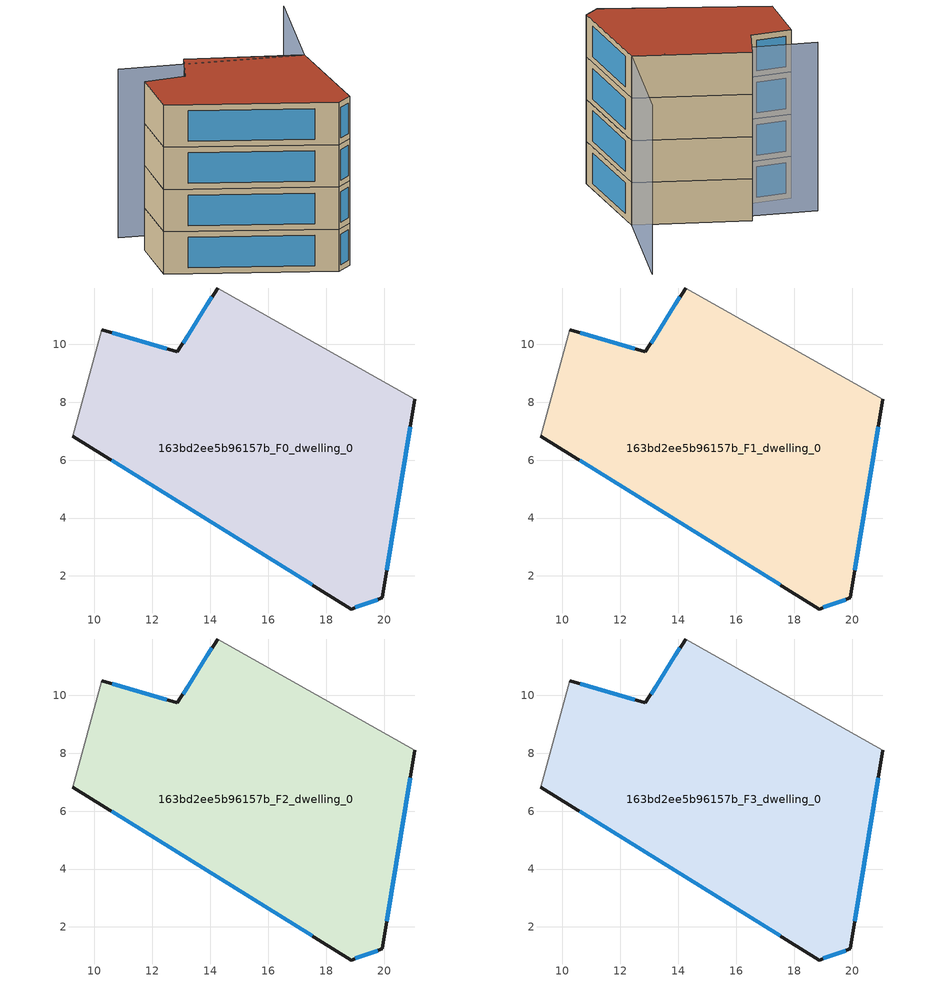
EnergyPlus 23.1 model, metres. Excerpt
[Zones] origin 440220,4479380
163bd2ee5b96157b_F0_dwelling_0
 floor ground (EU_floor_Construction): 21.05,8.1 19.93,1.24 18.86,0.86 9.26,6.83 10.24,10.51 12.86,9.73 14.25,11.94 z0
 wall outside (EU_wall_Construction): 9.26,6.83 18.86,0.86 19.93,1.24 21.05,8.1 / 14.25,11.94 12.86,9.73 10.24,10.51 z0:3
 wall adiabatic (EU_wall_Construction): 10.24,10.51 9.26,6.83 / 21.05,8.1 14.25,11.94 z0:3
 window (EU_Window_Construction): 20.08,2.19 20.9,7.15 / 19,0.91 19.78,1.19 / 10.59,6 17.52,1.69 / 12.5,9.84 10.61,10.4 / 14.06,11.64 13.06,10.04 z0.42:2.58
163bd2ee5b96157b_F1_dwelling_0
 floor to 163bd2ee5b96157b_F0_dwelling_0 (EU_floor_Construction): 21.05,8.1 19.93,1.24 18.86,0.86 9.25,6.83 10.24,10.51 12.86,9.73 14.25,11.94 z3
 wall outside (EU_wall_Construction): 9.26,6.83 18.86,0.86 19.93,1.24 21.05,8.1 / 14.25,11.94 12.86,9.73 10.24,10.51 z3:6
 wall adiabatic (EU_wall_Construction): 10.24,10.51 9.26,6.83 / 21.05,8.1 14.25,11.94 z3:6
 window (EU_Window_Construction): 20.08,2.19 20.9,7.15 / 19,0.91 19.78,1.19 / 10.59,6 17.52,1.69 / 12.5,9.84 10.61,10.4 / 14.06,11.64 13.06,10.04 z3.42:5.58
163bd2ee5b96157b_F2_dwelling_0
 floor to 163bd2ee5b96157b_F1_dwelling_0 (EU_floor_Construction): 21.05,8.1 19.93,1.24 18.86,0.86 9.25,6.83 10.24,10.51 12.86,9.73 14.25,11.94 z6
 wall outside (EU_wall_Construction): 9.26,6.83 18.86,0.86 19.93,1.24 21.05,8.1 / 14.25,11.94 12.86,9.73 10.24,10.51 z6:9
 wall adiabatic (EU_wall_Construction): 10.24,10.51 9.26,6.83 / 21.05,8.1 14.25,11.94 z6:9
 window (EU_Window_Construction): 20.08,2.19 20.9,7.15 / 19,0.91 19.78,1.19 / 10.59,6 17.52,1.69 / 12.5,9.84 10.61,10.4 / 14.06,11.64 13.06,10.04 z6.42:8.58
163bd2ee5b96157b_F3_dwelling_0
 floor to 163bd2ee5b96157b_F2_dwelling_0 (EU_floor_Construction): 21.05,8.1 19.93,1.24 18.86,0.86 9.25,6.83 10.24,10.51 12.86,9.73 14.25,11.94 z9
 wall outside (EU_wall_Construction): 9.26,6.83 18.86,0.86 19.93,1.24 21.05,8.1 / 14.25,11.94 12.86,9.73 10.24,10.51 z9:12
 wall adiabatic (EU_wall_Construction): 10.24,10.51 9.26,6.83 / 21.05,8.1 14.25,11.94 z9:12
 window (EU_Window_Construction): 20.08,2.19 20.9,7.15 / 19,0.91 19.78,1.19 / 10.59,6 17.52,1.69 / 12.5,9.84 10.61,10.4 / 14.06,11.64 13.06,10.04 z9.42:11.58
 roof outside (EU_roof_Construction): 19.93,1.24 21.05,8.1 14.25,11.94 12.86,9.73 10.24,10.51 9.26,6.83 18.86,0.86 z12
shading: 24.12,15.05 21.05,8.1 / 21.05,8.1 9.9,13.02 z0:12
[Building]
EU S2 Campaign: North Axis=0; Terrain=City; Solar Distribution=FullExterior
[Site:Location]
Madrid: Latitude=40.5; Longitude=-3.5; Time Zone=1; Elevation=609
[SizingPeriod:WeatherFileDays]
AnnualSizingPeriod: Begin Month=1; Begin Day of Month=1; End Month=12; End Day of Month=31; Day of Week for Start Day=Monday; Use Weather File Daylight Saving Period=No; Use Weather File Rain and Snow Indicators=No
[MATERIAL]
EU_InternalMass_Material: Roughness=MediumRough; Thickness=0.1; Conductivity=1; Density=1800; Specific Heat=900; Thermal Absorptance=0.9; Solar Absorptance=0.7; Visible Absorptance=0.7
[MATERIAL:NOMASS] Roughness=MediumRough; Thermal Absorptance=0.9; Solar Absorptance=0.7; Visible Absorptance=0.7
Name | Thermal Resistance
EU_wall_NoMass | 1.60022
EU_roof_NoMass | 1.57597
EU_floor_NoMass | 0.470652
[WINDOWMATERIAL:SIMPLEGLAZINGSYSTEM]
EU_Window_SimpleGlazing: UFactor=3.28802; Solar Heat Gain Coefficient=0.85; Visible Transmittance=0.85
[CONSTRUCTION]
EU_wall_Construction: EU_wall_NoMass
EU_roof_Construction: EU_roof_NoMass
EU_floor_Construction: EU_floor_NoMass
EU_InternalMass_Construction: EU_InternalMass_Material
EU_Window_Construction: EU_Window_SimpleGlazing
[ZONE] Type=1; Multiplier=1; Ceiling Height=autocalculate; Volume=224.933; Floor Area=autocalculate; Part of Total Floor Area=Yes
163bd2ee5b96157b_F0_dwelling_0; 163bd2ee5b96157b_F1_dwelling_0; 163bd2ee5b96157b_F2_dwelling_0; 163bd2ee5b96157b_F3_dwelling_0
[INTERNALMASS] Construction=EU_InternalMass_Construction; Surface Area=74.9776
Name | Zone or ZoneList
163bd2ee5b96157b_F0_dwelling_0_EU_InternalMass | 163bd2ee5b96157b_F0_dwelling_0
163bd2ee5b96157b_F1_dwelling_0_EU_InternalMass | 163bd2ee5b96157b_F1_dwelling_0
163bd2ee5b96157b_F2_dwelling_0_EU_InternalMass | 163bd2ee5b96157b_F2_dwelling_0
163bd2ee5b96157b_F3_dwelling_0_EU_InternalMass | 163bd2ee5b96157b_F3_dwelling_0
[OTHEREQUIPMENT] Fuel Type=Electricity; Design Level Calculation Method=Watts/Area; Power per Zone Floor Area=1; Fraction Latent=0; Fraction Radiant=0; Fraction Lost=0; Carbon Dioxide Generation Rate=0; EndUse Subcategory=EU_Step8_InternalGains
Name | Zone or ZoneList or Space or SpaceList | Schedule
EU_Step8_InternalGain_163bd2ee5b96157b_F0_dwelling_0_f000 | 163bd2ee5b96157b_F0_dwelling_0 | EU_Step8_GainSchedule_163bd2ee5b96157b_F0_dwelling_0_f000
EU_Step8_InternalGain_163bd2ee5b96157b_F1_dwelling_0_f000 | 163bd2ee5b96157b_F1_dwelling_0 | EU_Step8_GainSchedule_163bd2ee5b96157b_F1_dwelling_0_f000
EU_Step8_InternalGain_163bd2ee5b96157b_F2_dwelling_0_f000 | 163bd2ee5b96157b_F2_dwelling_0 | EU_Step8_GainSchedule_163bd2ee5b96157b_F2_dwelling_0_f000
EU_Step8_InternalGain_163bd2ee5b96157b_F3_dwelling_0_f000 | 163bd2ee5b96157b_F3_dwelling_0 | EU_Step8_GainSchedule_163bd2ee5b96157b_F3_dwelling_0_f000
[ZONEVENTILATION:DESIGNFLOWRATE] Schedule=EU_AlwaysOn; Design Flow Rate Calculation Method=AirChanges/Hour; Air Changes per Hour=0.480704; Ventilation Type=Natural; Fan Pressure Rise=0; Fan Total Efficiency=1; Constant Term Coefficient=1; Temperature Term Coefficient=0; Velocity Term Coefficient=0; Velocity Squared Term Coefficient=0; Minimum Indoor Temperature=-100; Maximum Indoor Temperature=100; Delta Temperature=-100; Minimum Outdoor Temperature=-100; Maximum Outdoor Temperature=100; Maximum Wind Speed=40
Name | Zone or ZoneList or Space or SpaceList
EU_ConstantAir_163bd2ee5b96157b_F0_dwelling_0 | 163bd2ee5b96157b_F0_dwelling_0
EU_ConstantAir_163bd2ee5b96157b_F1_dwelling_0 | 163bd2ee5b96157b_F1_dwelling_0
EU_ConstantAir_163bd2ee5b96157b_F2_dwelling_0 | 163bd2ee5b96157b_F2_dwelling_0
EU_ConstantAir_163bd2ee5b96157b_F3_dwelling_0 | 163bd2ee5b96157b_F3_dwelling_0
[HVACTEMPLATE:THERMOSTAT] Constant Heating Setpoint=20; Constant Cooling Setpoint=50
EU_HeatOnly_163bd2ee5b96157b_F0_dwelling_0; EU_HeatOnly_163bd2ee5b96157b_F1_dwelling_0; EU_HeatOnly_163bd2ee5b96157b_F2_dwelling_0; EU_HeatOnly_163bd2ee5b96157b_F3_dwelling_0
[HVACTEMPLATE:ZONE:IDEALLOADSAIRSYSTEM] System Availability Schedule=EU_AlwaysOn; Maximum Heating Supply Air Temperature=50; Minimum Cooling Supply Air Temperature=13; Maximum Heating Supply Air Humidity Ratio=0.0156; Minimum Cooling Supply Air Humidity Ratio=0.0077; Heating Limit=NoLimit; Cooling Limit=NoLimit; Heating Availability Schedule=EU_AlwaysOn; Cooling Availability Schedule=EU_CoolingOff; Dehumidification Control Type=ConstantSensibleHeatRatio; Cooling Sensible Heat Ratio=0.7; Dehumidification Setpoint=60; Humidification Control Type=None; Humidification Setpoint=30; Outdoor Air Method=None; Outdoor Air Flow Rate per Person=0.00944; Outdoor Air Flow Rate per Zone Floor Area=0; Outdoor Air Flow Rate per Zone=0; Demand Controlled Ventilation Type=None; Outdoor Air Economizer Type=NoEconomizer; Heat Recovery Type=None; Sensible Heat Recovery Effectiveness=0.7; Latent Heat Recovery Effectiveness=0.65
Name | Template Thermostat
163bd2ee5b96157b_F0_dwelling_0 | EU_HeatOnly_163bd2ee5b96157b_F0_dwelling_0
163bd2ee5b96157b_F1_dwelling_0 | EU_HeatOnly_163bd2ee5b96157b_F1_dwelling_0
163bd2ee5b96157b_F2_dwelling_0 | EU_HeatOnly_163bd2ee5b96157b_F2_dwelling_0
163bd2ee5b96157b_F3_dwelling_0 | EU_HeatOnly_163bd2ee5b96157b_F3_dwelling_0
[SIZING:ZONE] Zone Cooling Design Supply Air Temperature Input Method=SupplyAirTemperature; Zone Cooling Design Supply Air Temperature=13; Zone Heating Design Supply Air Temperature Input Method=SupplyAirTemperature; Zone Heating Design Supply Air Temperature=50; Zone Cooling Design Supply Air Humidity Ratio=0.008; Zone Heating Design Supply Air Humidity Ratio=0.008; Cooling Design Air Flow Method=DesignDay; Cooling Design Air Flow Rate=0; Cooling Minimum Air Flow per Zone Floor Area=0.000762; Cooling Minimum Air Flow=0; Cooling Minimum Air Flow Fraction=0.2; Heating Design Air Flow Method=DesignDay; Heating Design Air Flow Rate=0; Heating Maximum Air Flow per Zone Floor Area=0.002032; Heating Maximum Air Flow=0.141576; Heating Maximum Air Flow Fraction=0.3; Account for Dedicated Outdoor Air System=No; Dedicated Outdoor Air System Control Strategy=NeutralSupplyAir; Dedicated Outdoor Air Low Setpoint Temperature for Design=autosize; Dedicated Outdoor Air High Setpoint Temperature for Design=autosize; Zone Load Sizing Method=Sensible Load Only No Latent Load; Zone Latent Cooling Design Supply Air Humidity Ratio Input Method=HumidityRatioDifference; Zone Cooling Design Supply Air Humidity Ratio Difference=0.005; Zone Latent Heating Design Supply Air Humidity Ratio Input Method=HumidityRatioDifference; Zone Humidification Design Supply Air Humidity Ratio Difference=0.005
163bd2ee5b96157b_F0_dwelling_0; 163bd2ee5b96157b_F1_dwelling_0; 163bd2ee5b96157b_F2_dwelling_0; 163bd2ee5b96157b_F3_dwelling_0
[SCHEDULE:CONSTANT]
Name | Hourly Value
EU_AlwaysOn | 1
EU_CoolingOff | 0
[SCHEDULE:FILE] Column Number=1; Rows to Skip at Top=0; Number of Hours of Data=8760; Column Separator=Comma; Interpolate to Timestep=No; Minutes per Item=60; Adjust Schedule for Daylight Savings=Yes
Name | File
EU_Step8_GainSchedule_163bd2ee5b96157b_F0_dwelling_0_f000 | ../../schedules/163bd2ee5b96157b/163bd2ee5b96157b_F0_dwelling_0_f000_gain.csv
EU_Step8_GainSchedule_163bd2ee5b96157b_F1_dwelling_0_f000 | ../../schedules/163bd2ee5b96157b/163bd2ee5b96157b_F1_dwelling_0_f000_gain.csv
EU_Step8_GainSchedule_163bd2ee5b96157b_F2_dwelling_0_f000 | ../../schedules/163bd2ee5b96157b/163bd2ee5b96157b_F2_dwelling_0_f000_gain.csv
EU_Step8_GainSchedule_163bd2ee5b96157b_F3_dwelling_0_f000 | ../../schedules/163bd2ee5b96157b/163bd2ee5b96157b_F3_dwelling_0_f000_gain.csv
